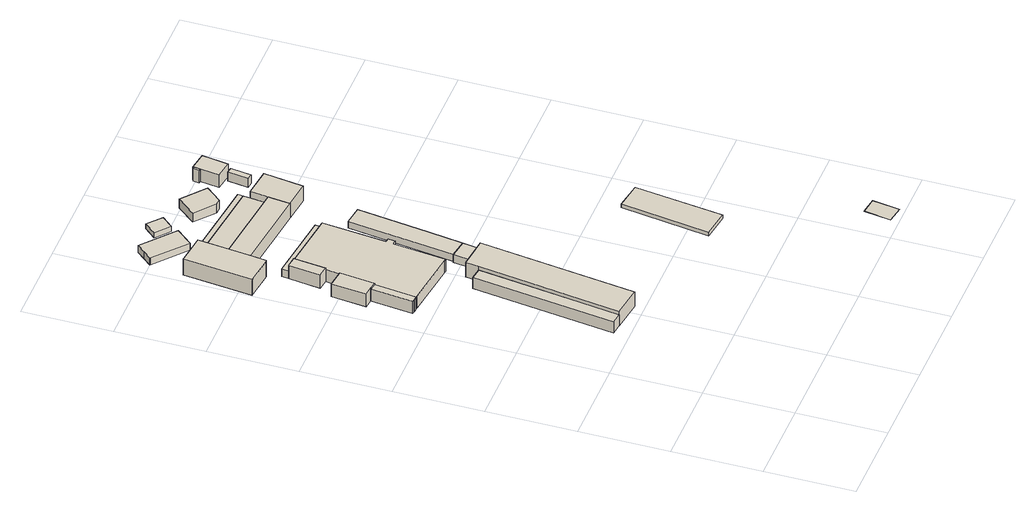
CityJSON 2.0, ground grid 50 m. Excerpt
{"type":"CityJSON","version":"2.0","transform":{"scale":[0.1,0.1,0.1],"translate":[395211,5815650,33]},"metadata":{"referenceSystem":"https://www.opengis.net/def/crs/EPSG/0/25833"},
"CityObjects":{
"building1":{"type":"Building","attributes":{"Gemeindeschluessel":"11000008","BezugspunktDach":"2200","function":"51009_1610","measuredHeight":7.1,"storeysAboveGround":0},"address":[{"country":"Germany","locality":"Berlin"}],"geometry":[{"type":"Solid","lod":"1","boundaries":[[[[0,1,2,3]],[[4,5,6,7]],[[4,7,3,2]],[[5,4,2,1]],[[6,5,1,0]],[[7,6,0,3]]]]}]},
"building2":{"type":"Building","attributes":{"Gemeindeschluessel":"11000008","BezugspunktDach":"2200","function":"31001_2111","measuredHeight":8.4,"storeysAboveGround":2},"address":[{"country":"Germany","locality":"Berlin","thoroughfareNumber":"57","thoroughfareName":"Teupitzer Straße"}],"geometry":[{"type":"Solid","lod":"1","boundaries":[[[[8,9,10,11,12]],[[13,14,15,16,17]],[[13,17,12,11]],[[14,13,11,10]],[[15,14,10,9]],[[16,15,9,8]],[[17,16,8,12]]]]}]},
"building3":{"type":"Building","attributes":{"Gemeindeschluessel":"11000008","BezugspunktDach":"2200","function":"31001_2143","measuredHeight":9.41,"storeysAboveGround":1},"address":[{"country":"Germany","locality":"Berlin","thoroughfareNumber":"50 (3)","thoroughfareName":"Teupitzer Straße"}],"geometry":[{"type":"Solid","lod":"1","boundaries":[[[[18,19,20,21,22]],[[23,24,25,26,27]],[[23,27,22,21]],[[24,23,21,20]],[[25,24,20,19]],[[26,25,19,18]],[[27,26,18,22]]]]}]},
"building4":{"type":"Building","attributes":{"Gemeindeschluessel":"11000008","BezugspunktDach":"2200","function":"31001_2111","measuredHeight":10.33,"storeysAboveGround":1},"address":[{"country":"Germany","locality":"Berlin","thoroughfareNumber":"63 (1)","thoroughfareName":"Teupitzer Straße"}],"geometry":[{"type":"Solid","lod":"1","boundaries":[[[[28,29,30,31,32,33,34,35,36,37,38]],[[39,40,41,42,43,44,45,46,47,48,49]],[[39,49,38,37]],[[40,39,37,36]],[[41,40,36,35]],[[42,41,35,34]],[[43,42,34,33]],[[44,43,33,32]],[[45,44,32,31]],[[46,45,31,30]],[[47,46,30,29]],[[48,47,29,28]],[[49,48,28,38]]]]}]},
"building5":{"type":"Building","attributes":{"Gemeindeschluessel":"11000008","function":"31001_2111"},"address":[{"country":"Germany","locality":"Berlin","thoroughfareNumber":"57 (3)","thoroughfareName":"Teupitzer Straße"}],"children":["building5-1","building5-2","building5-3"]},
"building5-1":{"type":"BuildingPart","attributes":{"BezugspunktDach":"2200","measuredHeight":8.97,"storeysAboveGround":2},"parents":["building5"],"geometry":[{"type":"MultiSurface","lod":"1","boundaries":[[[50,51,52,53,54,55,56,57,58,59,60,61,62,63,64]],[[65,66,67,68,69,70,71,72,73,74,75,76,77,78,79]],[[66,65,63,62]],[[67,66,62,61]],[[69,68,60,59]],[[70,69,59,58]],[[71,70,58,57]],[[72,71,57,56]],[[73,72,56,55]],[[74,73,55,54]],[[75,74,54,53]],[[76,75,53,52]],[[77,76,52,51]],[[78,77,51,50]],[[79,78,50,64]],[[65,79,64,63]]]}]},
"building5-2":{"type":"BuildingPart","attributes":{"BezugspunktDach":"2200","measuredHeight":8.08,"storeysAboveGround":2},"parents":["building5"],"geometry":[{"type":"MultiSurface","lod":"1","boundaries":[[[80,81,64,63,82,83,84,85]],[[86,87,88,65,79,89,90,91]],[[86,91,85,84]],[[87,86,84,83]],[[88,87,83,82]],[[65,88,82,63]],[[79,64,63,65,63,64]],[[89,79,64,81]],[[90,89,81,80]],[[91,90,80,85]]]}]},
"building5-3":{"type":"BuildingPart","attributes":{"BezugspunktDach":"2200","measuredHeight":8.76,"storeysAboveGround":2},"parents":["building5"],"geometry":[{"type":"MultiSurface","lod":"1","boundaries":[[[92,93,94,95]],[[96,68,67,97]],[[96,97,95,94]],[[68,96,94,93]],[[61,60,93,92]],[[97,67,92,95]],[[67,68,60,61]]]}]},
"building6":{"type":"Building","attributes":{"Gemeindeschluessel":"11000008","BezugspunktDach":"2200","function":"51009_1610","measuredHeight":4.98,"storeysAboveGround":0},"address":[{"country":"Germany","locality":"Berlin"}],"geometry":[{"type":"Solid","lod":"1","boundaries":[[[[98,99,100,101]],[[102,103,104,105]],[[102,105,101,100]],[[103,102,100,99]],[[104,103,99,98]],[[105,104,98,101]]]]}]},
"building7":{"type":"Building","attributes":{"Gemeindeschluessel":"11000008","BezugspunktDach":"2200","function":"31001_2463","measuredHeight":5.06,"storeysAboveGround":1},"address":[{"country":"Germany","locality":"Berlin","thoroughfareNumber":"57 (4)","thoroughfareName":"Teupitzer Straße"}],"geometry":[{"type":"Solid","lod":"1","boundaries":[[[[106,107,108,109]],[[110,111,112,113]],[[110,113,109,108]],[[111,110,108,107]],[[112,111,107,106]],[[113,112,106,109]]]]}]},
"building8":{"type":"Building","attributes":{"Gemeindeschluessel":"11000008","BezugspunktDach":"2200","function":"31001_2143","measuredHeight":5.07,"storeysAboveGround":1},"address":[{"country":"Germany","locality":"Berlin","thoroughfareNumber":"33 (1)","thoroughfareName":"Treptower Straße"}],"geometry":[{"type":"Solid","lod":"1","boundaries":[[[[114,115,116,117,118,119,120]],[[121,122,123,124,125,126,127]],[[121,127,120,119]],[[122,121,119,118]],[[123,122,118,117]],[[124,123,117,116]],[[125,124,116,115]],[[126,125,115,114]],[[127,126,114,120]]]]}]},
"building9":{"type":"Building","attributes":{"Gemeindeschluessel":"11000008","BezugspunktDach":"2200","function":"31001_2143","measuredHeight":4.36,"storeysAboveGround":1},"address":[{"country":"Germany","locality":"Berlin","thoroughfareNumber":"57 (5)","thoroughfareName":"Teupitzer Straße"}],"geometry":[{"type":"Solid","lod":"1","boundaries":[[[[107,128,129,130,108]],[[131,132,133,134,135]],[[131,135,108,130]],[[132,131,130,129]],[[133,132,129,128]],[[134,133,128,107]],[[135,134,107,108]]]]}]},
"building10":{"type":"Building","attributes":{"Gemeindeschluessel":"11000008","BezugspunktDach":"2200","function":"31001_2142","measuredHeight":5.61,"storeysAboveGround":2},"address":[{"country":"Germany","locality":"Berlin","thoroughfareNumber":"34 (3)","thoroughfareName":"Treptower Straße"}],"geometry":[{"type":"Solid","lod":"1","boundaries":[[[[136,137,138,139,140]],[[141,142,143,144,145]],[[141,145,140,139]],[[142,141,139,138]],[[143,142,138,137]],[[144,143,137,136]],[[145,144,136,140]]]]}]},
"building11":{"type":"Building","attributes":{"Gemeindeschluessel":"11000008","BezugspunktDach":"2200","function":"31001_2143","measuredHeight":3.15,"storeysAboveGround":1},"address":[{"country":"Germany","locality":"Berlin","thoroughfareNumber":"34 (2)","thoroughfareName":"Treptower Straße"}],"geometry":[{"type":"Solid","lod":"1","boundaries":[[[[146,147,148,149]],[[150,151,152,153]],[[150,153,149,148]],[[151,150,148,147]],[[152,151,147,146]],[[153,152,146,149]]]]}]},
"building12":{"type":"Building","attributes":{"Gemeindeschluessel":"11000008","BezugspunktDach":"2200","function":"51009_1610","measuredHeight":5.72,"storeysAboveGround":0},"address":[{"country":"Germany","locality":"Berlin"}],"geometry":[{"type":"Solid","lod":"1","boundaries":[[[[138,154,155,139]],[[156,157,158,159]],[[156,159,139,155]],[[157,156,155,154]],[[158,157,154,138]],[[159,158,138,139]]]]}]},
"building13":{"type":"Building","attributes":{"Gemeindeschluessel":"11000008","function":"31001_2143"},"address":[{"country":"Germany","locality":"Berlin","thoroughfareNumber":"57 (6)","thoroughfareName":"Teupitzer Straße"}],"children":["building13-1","building13-2"]},
"building13-1":{"type":"BuildingPart","attributes":{"BezugspunktDach":"2200","measuredHeight":9.49,"storeysAboveGround":2},"parents":["building13"],"geometry":[{"type":"MultiSurface","lod":"1","boundaries":[[[160,161,162,163]],[[44,164,165,45]],[[44,45,163,162]],[[164,44,162,161]],[[45,165,160,163]],[[165,166,167,160]],[[164,161,167,166]]]}]},
"building13-2":{"type":"BuildingPart","attributes":{"BezugspunktDach":"2200","measuredHeight":10.81,"storeysAboveGround":2},"parents":["building13"],"geometry":[{"type":"MultiSurface","lod":"1","boundaries":[[[168,169,170,171,172]],[[166,173,174,175,165]],[[167,160,165,172,171]],[[173,164,161,167,166,171,170]],[[174,173,170,169]],[[175,174,169,168]],[[165,175,168,172]],[[166,165,160,167]],[[166,167,161,164]]]}]},
"building14":{"type":"Building","attributes":{"Gemeindeschluessel":"11000008","BezugspunktDach":"2200","function":"31001_2424","measuredHeight":4.39,"storeysAboveGround":1},"address":[{"country":"Germany","locality":"Berlin","thoroughfareNumber":"3","thoroughfareName":"Mergenthalerring"}],"geometry":[{"type":"Solid","lod":"1","boundaries":[[[[176,177,178,179]],[[180,181,182,183]],[[180,183,179,178]],[[181,180,178,177]],[[182,181,177,176]],[[183,182,176,179]]]]}]},
"building15":{"type":"Building","attributes":{"Gemeindeschluessel":"11000008","BezugspunktDach":"2200","function":"31001_2140","measuredHeight":5.75,"storeysAboveGround":2},"address":[{"country":"Germany","locality":"Berlin","thoroughfareNumber":"34 (4)","thoroughfareName":"Treptower Straße"}],"geometry":[{"type":"Solid","lod":"1","boundaries":[[[[184,185,186,187,188]],[[189,190,191,192,193]],[[189,193,188,187]],[[190,189,187,186]],[[191,190,186,185]],[[192,191,185,184]],[[193,192,184,188]]]]}]},
"building16":{"type":"Building","attributes":{"Gemeindeschluessel":"11000008","BezugspunktDach":"2200","function":"31001_2143","measuredHeight":0.055,"storeysAboveGround":1},"address":[{"country":"Germany","locality":"Berlin","thoroughfareNumber":"3 (1)","thoroughfareName":"Mergenthalerring"}],"geometry":[{"type":"Solid","lod":"1","boundaries":[[[[194,195,196,197]],[[198,199,200,201]],[[198,201,197,196]],[[199,198,196,195]],[[200,199,195,194]],[[201,200,194,197]]]]}]},
"building17":{"type":"Building","attributes":{"Gemeindeschluessel":"11000008","BezugspunktDach":"2200","function":"31001_2723","measuredHeight":5.85,"storeysAboveGround":1},"address":[{"country":"Germany","locality":"Berlin","thoroughfareNumber":"34 (6)","thoroughfareName":"Treptower Straße"}],"geometry":[{"type":"Solid","lod":"1","boundaries":[[[[202,203,204,205]],[[206,207,208,209]],[[206,209,205,204]],[[207,206,204,203]],[[208,207,203,202]],[[209,208,202,205]]]]}]},
"building18":{"type":"Building","attributes":{"Gemeindeschluessel":"11000008","BezugspunktDach":"2200","function":"51009_1610","measuredHeight":8.14,"storeysAboveGround":0},"address":[{"country":"Germany","locality":"Berlin"}],"geometry":[{"type":"Solid","lod":"1","boundaries":[[[[210,211,212,213]],[[214,215,216,217]],[[214,217,213,212]],[[215,214,212,211]],[[216,215,211,210]],[[217,216,210,213]]]]}]},
"building19":{"type":"Building","attributes":{"Gemeindeschluessel":"11000008","BezugspunktDach":"2200","function":"31001_2140","measuredHeight":8.29,"storeysAboveGround":2},"address":[{"country":"Germany","locality":"Berlin","thoroughfareNumber":"34 (5)","thoroughfareName":"Treptower Straße"}],"geometry":[{"type":"Solid","lod":"1","boundaries":[[[[218,219,220,221,211,210,222]],[[223,224,225,226,227,228,229]],[[223,229,222,210]],[[224,223,210,211]],[[225,224,211,221]],[[226,225,221,220]],[[227,226,220,219]],[[228,227,219,218]],[[229,228,218,222]]]]}]}
},
"vertices":[
[378,1076,81],[488,1871,81],[421,1880,81],[311,1085,81],[421,1880,10],[488,1871,10],[378,1076,10],[311,1085,10],
[145,2335,105],[187,2329,105],[210,2524,105],[112,2536,105],[92,2341,105],[112,2536,21],[210,2524,21],[187,2329,21],[145,2335,21],[92,2341,21],
[551,1052,104],[673,1926,104],[499,1945,104],[488,1871,104],[378,1076,104],[488,1871,9],[499,1945,9],[673,1926,9],[551,1052,9],[378,1076,9],
[15,2927,109],[172,2909,109],[179,2909,109],[191,3000,109],[205,3124,109],[220,3263,109],[223,3294,109],[215,3295,109],[59,3313,109],[51,3314,109],[8,2928,109],[51,3314,7],[59,3313,7],[215,3295,7],[223,3294,7],[220,3263,7],[205,3124,7],[191,3000,7],[179,2909,7],[172,2909,7],[15,2927,7],[8,2928,7],
[168,2094,99],[487,2054,99],[496,2053,99],[528,2345,99],[552,2344,99],[557,2384,99],[533,2386,99],[571,2743,99],[565,2744,99],[246,2782,99],[240,2783,99],[219,2604,99],[210,2524,99],[187,2329,99],[159,2095,99],[187,2329,20],[210,2524,20],[219,2604,20],[240,2783,20],[246,2782,20],[565,2744,20],[571,2743,20],[533,2386,20],[557,2384,20],[552,2344,20],[528,2345,20],[496,2053,20],[487,2054,20],[168,2094,20],[159,2095,20],
[131,2098,99],[138,2097,99],[174,2331,99],[166,2332,99],[145,2335,99],[118,2100,99],[145,2335,20],[166,2332,20],[174,2331,20],[138,2097,20],[131,2098,20],[118,2100,20],
[219,2604,108],[240,2783,108],[180,2790,108],[159,2612,108],[180,2790,20],[159,2612,20],
[571,2743,71],[576,2783,71],[185,2829,71],[180,2790,71],[185,2829,21],[576,2783,21],[571,2743,21],[180,2790,21],
[675,1926,64],[689,2026,64],[585,2041,64],[571,1938,64],[585,2041,13],[689,2026,13],[675,1926,13],[571,1938,13],
[250,3345,53],[289,3390,53],[328,3436,53],[147,3590,53],[108,3544,53],[71,3501,53],[70,3499,53],[71,3501,8],[108,3544,8],[147,3590,8],[328,3436,8],[289,3390,8],[250,3345,8],[70,3499,8],
[717,2220,64],[773,2622,64],[668,2636,64],[668,2636,20],[773,2622,20],[717,2220,20],[689,2026,20],[585,2041,20],
[677,3071,61],[688,3171,61],[692,3210,61],[220,3263,61],[205,3124,61],[220,3263,5],[692,3210,5],[688,3171,5],[677,3071,5],[205,3124,5],
[364,3484,39],[419,3548,39],[342,3616,39],[286,3551,39],[342,3616,8],[419,3548,8],[364,3484,8],[286,3551,8],
[696,3240,61],[223,3294,61],[223,3294,4],[696,3240,4],[692,3210,4],[220,3263,4],
[663,2947,102],[677,3071,102],[205,3124,102],[191,3000,102],[677,3071,7],[663,2947,7],[675,3059,7],[675,3059,102],
[816,2930,104],[848,3152,104],[688,3171,104],[675,3059,104],[663,2947,104],[688,3171,7],[848,3152,7],[816,2930,7],
[1311,839,84],[1379,1335,84],[1226,1357,84],[1153,861,84],[1226,1357,61],[1379,1335,61],[1311,839,61],[1153,861,61],
[585,3316,62],[618,3313,62],[692,3402,62],[560,3510,62],[473,3408,62],[560,3510,5],[692,3402,5],[618,3313,5],[585,3316,5],[473,3408,5],
[1675,10,59],[1697,165,59],[1603,177,59],[1581,26,59],[1603,177,58],[1697,165,58],[1675,10,58],[1581,26,58],
[859,3224,68],[875,3339,68],[842,3344,68],[826,3228,68],[842,3344,10],[875,3339,10],[859,3224,10],[826,3228,10],
[793,3475,91],[797,3510,91],[784,3512,91],[778,3477,91],[784,3512,10],[797,3510,10],[793,3475,10],[778,3477,10],
[877,3355,91],[899,3502,91],[801,3516,91],[798,3517,91],[778,3369,91],[793,3475,8],[797,3510,8],[798,3517,8],[801,3516,8],[899,3502,8],[877,3355,8],[778,3369,8]
]}
